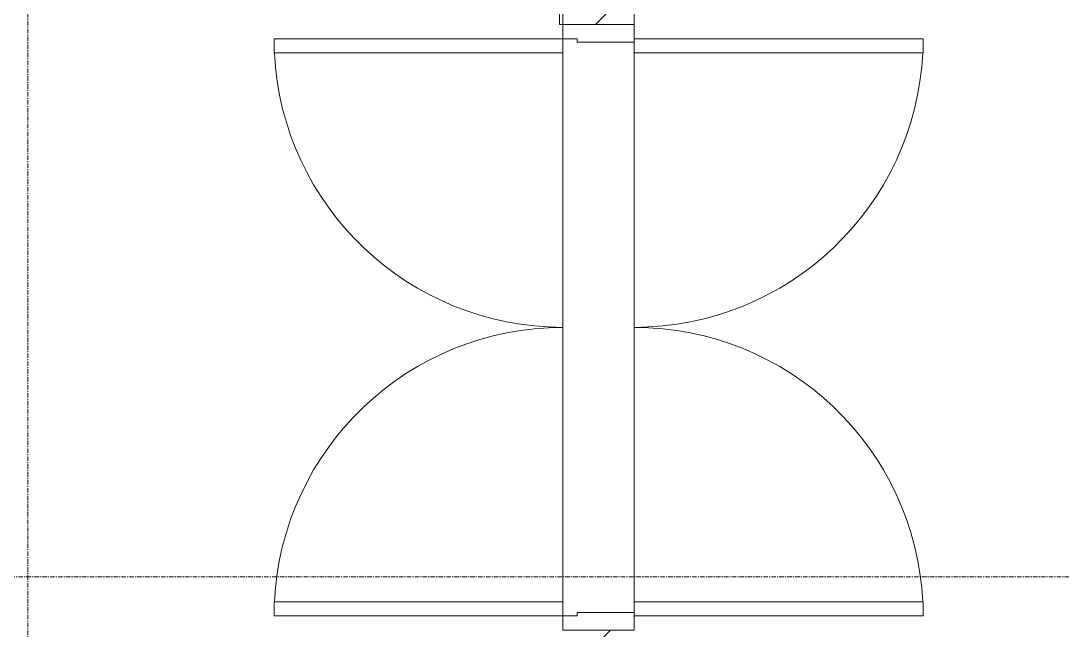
# Model space of a CAD drawing. Header units: millimetres. Extents: x 5357 to 259384, y -16348 to 109893.
# Drawn here: x 54933 to 57853, y 33687 to 35397 of the extents above; entities that cross this region are included whole.
import ezdxf

# ---------------------------------------------------------------- set-up
doc = ezdxf.new("R2010")
doc.units = ezdxf.units.MM
doc.linetypes.add('Grid Line', pattern=[22.225, 12.7, -3.175, 3.175, -3.175])
for name, color, linetype, lineweight in [('A-DETL-GENF', 92, 'Continuous', 9), ('A-DOOR', 31, 'Continuous', 9), ('A-DOOR-FRAM', 31, 'Continuous', 9), ('A-WALL', 113, 'Continuous', 9), ('A-WALL-PATT', 111, 'Continuous', 9), ('I-WALL-3', 2, 'Continuous', 18), ('S-GRID-1', 1, 'Grid Line', 9)]:
    doc.layers.add(name, color=color, linetype=linetype, lineweight=lineweight)

# ---------------------------------------------------------------- blocks, each defined once
blk = doc.blocks.new('FD_07 - FD_07-1700x2200-CỬA ĐI 2 CÁNH-910693-TKCS_MB CẢNH QUAN CÂY XANH')
at = {"layer": 'A-DETL-GENF'}
for p, q in [((-810, 910), (-810, 100)), ((-770, 910), (-810, 910)), ((-770, 100), (-770, 910)), ((770, 100), (770, 910)), ((770, 910), (810, 910)), ((810, 910), (810, 100)), ((-810, 100), (-770, 100)), ((810, 100), (770, 100)), ((-810, -910), (-810, -100)), ((-810, -100), (-770, -100)), ((-770, -100), (-770, -910)), ((810, -100), (770, -100)), ((770, -100), (770, -910)), ((810, -910), (810, -100)), ((-770, -910), (-810, -910)), ((770, -910), (810, -910))]:
    blk.add_line(p, q, dxfattribs=at)
for centre, start, end in [((-810, 100), 0, 87.1694), ((810, 100), 92.8306, 180), ((-810, -100), 272.8306, 360), ((810, -100), 180, 267.1694)]:
    blk.add_arc(centre, 810, start, end, dxfattribs=at)
at = {"layer": 'A-DOOR'}
for p, q in [((-810, 100), (810, 100)), ((800, -100), (-800, -100))]:
    blk.add_line(p, q, dxfattribs=at)
at = {"layer": 'A-DOOR-FRAM'}
for p, q in [((-810, 100), (-850, 100)), ((-850, 100), (-850, -100)), ((-810, 60), (-810, 100)), ((850, 100), (810, 100)), ((810, 100), (810, 60)), ((850, -100), (850, 100)), ((-800, 60), (-810, 60)), ((-800, -100), (-800, 60)), ((810, 60), (800, 60)), ((800, 60), (800, -100)), ((-850, -100), (-800, -100)), ((800, -100), (850, -100))]:
    blk.add_line(p, q, dxfattribs=at)

msp = doc.modelspace()

# ---------------------------------------------------------------- hatches: boundary and pattern name
at = {"layer": 'A-WALL-PATT'}
h = msp.add_hatch(dxfattribs=at)
h.set_pattern_fill('FP_1', color=256, style=0, pattern_type=2)
h.set_pattern_definition([(45, (0, 0), (-124.4508, 124.4508), [])])
h.paths.add_polyline_path([(56652.6, 33536.9), (56652.6, 33687.1), (56452.6, 33687.1), (56452.6, 33536.9)])
h.paths.add_polyline_path([(56492.6, 35387.1), (56652.6, 35387.1), (56652.6, 35537.4), (56452.6, 35537.4), (56452.6, 35387.1)])
h = msp.add_hatch(dxfattribs=at)
h.set_pattern_fill('FP_41', color=256, style=0, pattern_type=2)
h.set_pattern_definition([(45, (0, 0), (-116.6726, 116.6726), [])])
h.paths.add_polyline_path([(56452.6, 33536.9), (56452.6, 33687.1), (56442.6, 33687.1), (56442.6, 33536.9)])
h.paths.add_polyline_path([(56442.6, 35387.1), (56452.6, 35387.1), (56452.6, 35527.4), (56442.6, 35527.4), (56442.6, 35397.1)])

# ---------------------------------------------------------------- linework, layer by layer
at = {"layer": 'A-WALL'}
for p, q in [((56652.6, 35737.4), (56652.6, 35387.1)), ((56452.6, 35387.1), (56452.6, 35537.4)), ((56452.6, 33727.1), (56452.6, 35347.1)), ((56652.6, 35337.1), (56652.6, 33737.1))]:
    msp.add_line(p, q, dxfattribs=at)
at = {"layer": 'I-WALL-3'}
for p, q in [((56442.6, 35527.4), (56442.6, 35387.1)), ((56442.6, 35387.1), (56452.6, 35387.1))]:
    msp.add_line(p, q, dxfattribs=at)
at = {"layer": 'S-GRID-1'}
for p, q in [((54952.6, 20960.6), (54952.6, 80482.7)), ((127525.3, 33836.9), (32145.8, 33836.9))]:
    msp.add_line(p, q, dxfattribs=at)

# ---------------------------------------------------------------- block references
at = {"layer": 'A-DOOR', "rotation": 90}
msp.add_blockref('FD_07 - FD_07-1700x2200-CỬA ĐI 2 CÁNH-910693-TKCS_MB CẢNH QUAN CÂY XANH', (56552.6, 34537.1), dxfattribs=at)

doc.saveas('drawing.dxf')
